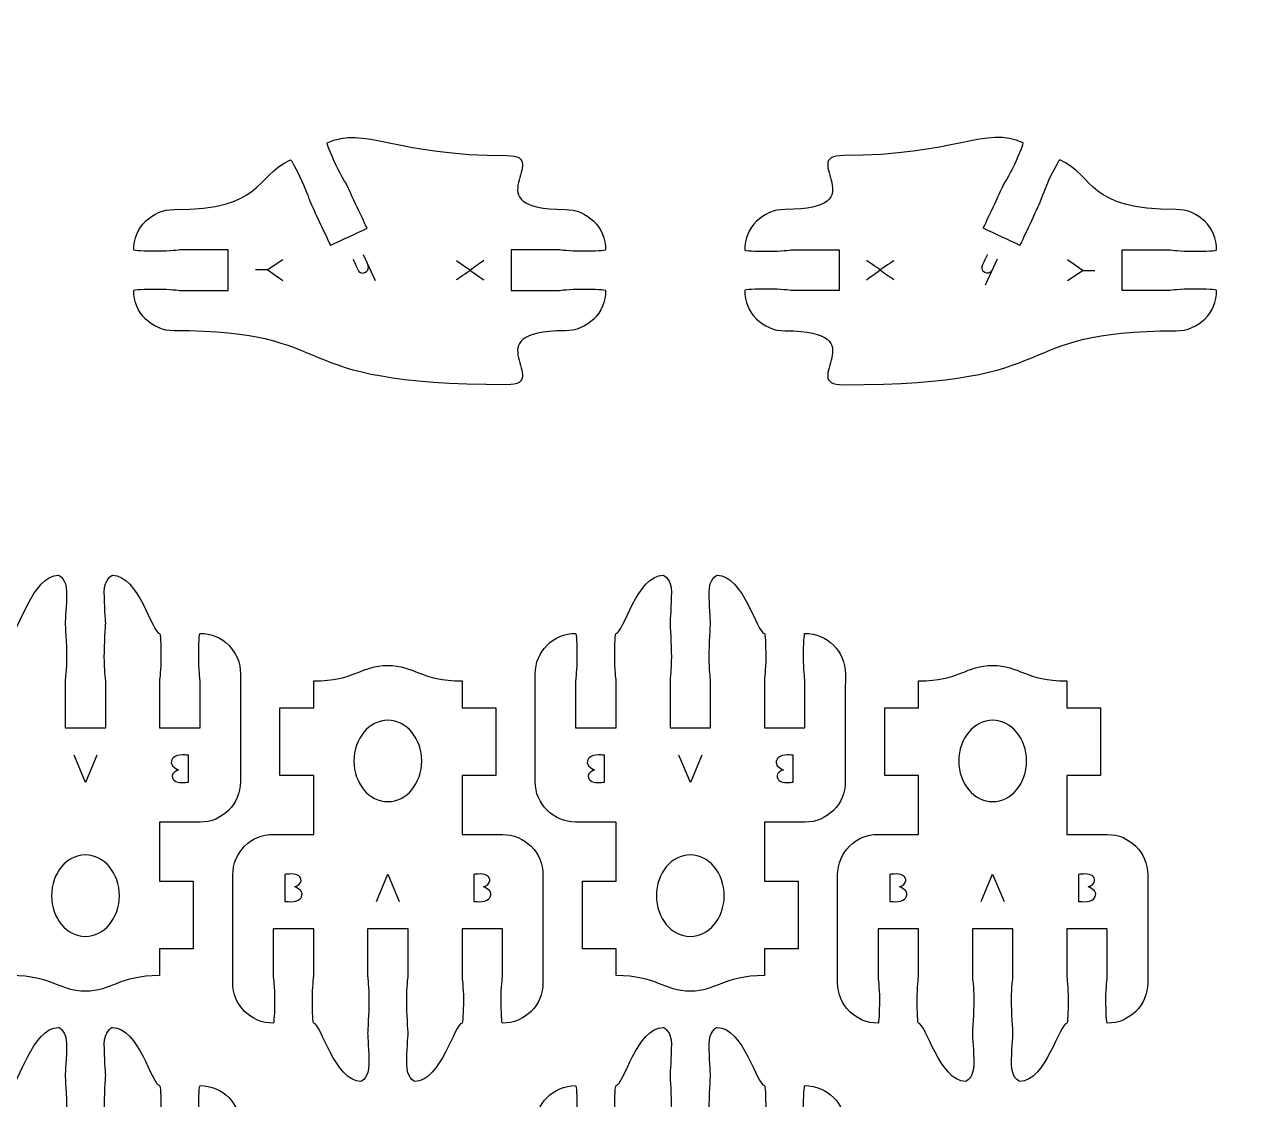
# Model space of a CAD drawing. Extents: x 0 to 300, y 0 to 300.
# Drawn here: x 93.6 to 184.5, y 73.8 to 153.5 of the extents above; entities that cross this region are included whole.
import ezdxf

# ---------------------------------------------------------------- set-up
doc = ezdxf.new("R2010")
doc.units = 0
doc.header["$MEASUREMENT"] = 0
doc.layers.add('DEFAULT', color=7, linetype='CONTINUOUS')

msp = doc.modelspace()

# ---------------------------------------------------------------- linework, layer by layer
at = {"layer": 'DEFAULT', "color": 250}
for points in [[(118.754, 136.482), (119.652, 134.552)], [(111.634, 135.345), (112.798, 136.117)], [(165.788, 136.137), (164.89, 134.207)], [(171.004, 136.117), (172.164, 135.309), (173.025, 135.309)], [(112.798, 134.537), (111.638, 135.345), (110.777, 135.345)], [(172.167, 135.309), (171.004, 134.537)], [(99.016, 99.356), (98.178, 97.335), (97.325, 99.356)], [(143.869, 99.356), (143.031, 97.335), (142.178, 99.356)], [(119.75, 88.508), (120.588, 90.529), (121.441, 88.508)], [(164.603, 88.508), (165.441, 90.529), (166.294, 88.508)]]:
    msp.add_lwpolyline(points, dxfattribs=at)
at = {"layer": 'DEFAULT', "color": 1}
for points, knots in [([(295, 0.1), (198.333, 0.1), (101.667, 0.1), (5, 0.1), (2.25, 0.1), (0, 2.35), (0, 5.1), (0, 101.767), (0, 198.433), (0, 295.1), (0, 297.85), (2.25, 300.1), (5, 300.1), (101.667, 300.1), (198.333, 300.1), (295, 300.1), (297.75, 300.1), (300, 297.85), (300, 295.1), (300, 198.433), (300, 101.767), (300, 5.1), (300, 2.35), (297.75, 0.1), (295, 0.1)], [0, 0, 0, 0, 822.047, 822.047, 822.047, 823.047, 823.047, 823.047, 1645.094, 1645.094, 1645.094, 1646.094, 1646.094, 1646.094, 2468.141, 2468.141, 2468.141, 2469.141, 2469.141, 2469.141, 3291.188, 3291.188, 3291.188, 3292.188, 3292.188, 3292.188, 3292.188]), ([(103.496, 133.927), (102.526, 133.927), (101.746, 133.881), (101.746, 133.825), (101.746, 132.167), (103.087, 130.826), (104.745, 130.826), (117.586, 130.826), (112.227, 126.829), (129.425, 126.829), (132.897, 126.829), (126.801, 130.826), (133.743, 130.826), (135.401, 130.826), (136.742, 132.167), (136.742, 133.825), (136.742, 133.881), (135.959, 133.927), (134.992, 133.927), (134.026, 133.927), (133.419, 133.825), (133.242, 133.825), (132.076, 133.825), (130.909, 133.825), (129.743, 133.825), (129.743, 134.825), (129.743, 135.826), (129.743, 136.827), (130.909, 136.827), (132.076, 136.827), (133.242, 136.827), (133.419, 136.827), (134.026, 136.725), (134.992, 136.725), (135.959, 136.725), (136.742, 136.77), (136.742, 136.827), (136.742, 138.485), (135.401, 139.826), (133.743, 139.826), (126.801, 139.826), (132.897, 143.822), (129.425, 143.822), (121.174, 143.822), (118.81, 146.045), (116.09, 144.779), (116.041, 144.754), (116.334, 144.027), (116.739, 143.149), (117.149, 142.274), (117.498, 141.762), (117.572, 141.607), (117.942, 140.813), (119.05, 138.432), (119.05, 138.432), (118.144, 138.01), (117.237, 137.588), (116.33, 137.166), (116.33, 137.166), (115.223, 139.543), (114.852, 140.337), (114.778, 140.496), (114.612, 141.088), (114.203, 141.967), (113.794, 142.842), (113.423, 143.533), (113.374, 143.509), (110.654, 142.242), (111.423, 139.826), (104.745, 139.826), (103.087, 139.826), (101.743, 138.485), (101.746, 136.827), (101.746, 136.77), (102.526, 136.725), (103.496, 136.725), (104.463, 136.725), (105.07, 136.827), (105.246, 136.827), (106.412, 136.827), (107.579, 136.827), (108.746, 136.827), (108.746, 135.826), (108.746, 134.825), (108.746, 133.825), (107.579, 133.825), (106.412, 133.825), (105.246, 133.825), (105.07, 133.825), (104.463, 133.927), (103.496, 133.927)], [1, 1, 1, 1, 2, 2, 2, 3, 3, 3, 4, 4, 4, 5, 5, 5, 6, 6, 6, 7, 7, 7, 8, 8, 8, 17.92, 17.92, 17.92, 26.43, 26.43, 26.43, 36.35, 36.35, 36.35, 37.35, 37.35, 37.35, 38.35, 38.35, 38.35, 39.35, 39.35, 39.35, 40.35, 40.35, 40.35, 41.35, 41.35, 41.35, 42.35, 42.35, 42.35, 43.35, 43.35, 43.35, 44.35, 44.35, 44.35, 52.854834, 52.854834, 52.854834, 53.854834, 53.854834, 53.854834, 54.854834, 54.854834, 54.854834, 55.854834, 55.854834, 55.854834, 56.854834, 56.854834, 56.854834, 57.854834, 57.854834, 57.854834, 58.854834, 58.854834, 58.854834, 59.854834, 59.854834, 59.854834, 69.774834, 69.774834, 69.774834, 78.284834, 78.284834, 78.284834, 88.204834, 88.204834, 88.204834, 89.204834, 89.204834, 89.204834, 89.204834]), ([(180.306, 133.927), (181.276, 133.927), (182.055, 133.881), (182.055, 133.825), (182.055, 132.167), (180.715, 130.826), (179.057, 130.826), (166.216, 130.826), (171.574, 126.829), (154.376, 126.829), (150.905, 126.829), (157.001, 130.826), (150.058, 130.826), (148.4, 130.826), (147.06, 132.167), (147.06, 133.825), (147.06, 133.881), (147.843, 133.927), (148.81, 133.927), (149.776, 133.927), (150.383, 133.825), (150.559, 133.825), (151.726, 133.825), (152.892, 133.825), (154.059, 133.825), (154.059, 134.825), (154.059, 135.826), (154.059, 136.827), (152.892, 136.827), (151.726, 136.827), (150.559, 136.827), (150.383, 136.827), (149.776, 136.725), (148.81, 136.725), (147.843, 136.725), (147.06, 136.77), (147.06, 136.827), (147.06, 138.485), (148.4, 139.826), (150.058, 139.826), (157.001, 139.826), (150.905, 143.822), (154.376, 143.822), (162.628, 143.822), (164.992, 146.045), (167.711, 144.779), (167.761, 144.754), (167.468, 144.027), (167.062, 143.149), (166.653, 142.274), (166.304, 141.762), (166.23, 141.607), (165.859, 140.813), (164.752, 138.432), (164.752, 138.432), (165.658, 138.01), (166.565, 137.588), (167.472, 137.166), (167.472, 137.166), (168.579, 139.543), (168.95, 140.337), (169.024, 140.496), (169.19, 141.088), (169.599, 141.967), (170.008, 142.842), (170.378, 143.533), (170.428, 143.509), (173.148, 142.242), (172.379, 139.826), (179.057, 139.826), (180.715, 139.826), (182.059, 138.485), (182.055, 136.827), (182.055, 136.77), (181.276, 136.725), (180.306, 136.725), (179.339, 136.725), (178.732, 136.827), (178.556, 136.827), (177.389, 136.827), (176.223, 136.827), (175.056, 136.827), (175.056, 135.826), (175.056, 134.825), (175.056, 133.825), (176.223, 133.825), (177.389, 133.825), (178.556, 133.825), (178.732, 133.825), (179.339, 133.927), (180.306, 133.927)], [1, 1, 1, 1, 2, 2, 2, 3, 3, 3, 4, 4, 4, 5, 5, 5, 6, 6, 6, 7, 7, 7, 8, 8, 8, 17.92, 17.92, 17.92, 26.43, 26.43, 26.43, 36.35, 36.35, 36.35, 37.35, 37.35, 37.35, 38.35, 38.35, 38.35, 39.35, 39.35, 39.35, 40.35, 40.35, 40.35, 41.35, 41.35, 41.35, 42.35, 42.35, 42.35, 43.35, 43.35, 43.35, 44.35, 44.35, 44.35, 52.854834, 52.854834, 52.854834, 53.854834, 53.854834, 53.854834, 54.854834, 54.854834, 54.854834, 55.854834, 55.854834, 55.854834, 56.854834, 56.854834, 56.854834, 57.854834, 57.854834, 57.854834, 58.854834, 58.854834, 58.854834, 59.854834, 59.854834, 59.854834, 69.774834, 69.774834, 69.774834, 78.284834, 78.284834, 78.284834, 88.204834, 88.204834, 88.204834, 89.204834, 89.204834, 89.204834, 89.204834]), ([(106.668, 108.387), (106.615, 108.387), (106.569, 107.603), (106.569, 106.637), (106.569, 105.67), (106.668, 105.063), (106.668, 104.887), (106.668, 103.72), (106.668, 102.554), (106.668, 101.387), (105.668, 101.387), (104.669, 101.387), (103.669, 101.387), (103.669, 102.554), (103.669, 103.72), (103.669, 104.887), (103.669, 105.063), (103.768, 105.67), (103.768, 106.637), (103.768, 107.603), (103.726, 108.387), (103.669, 108.387), (103.126, 108.387), (102.103, 112.701), (100.166, 112.701), (100.11, 112.701), (99.57, 112.415), (99.57, 111.449), (99.57, 110.482), (99.669, 109.387), (99.669, 109.137), (99.669, 108.992), (99.57, 107.603), (99.57, 106.637), (99.57, 105.67), (99.669, 105.06), (99.669, 104.887), (99.669, 103.72), (99.669, 102.554), (99.669, 101.387), (98.669, 101.387), (97.67, 101.387), (96.67, 101.387), (96.67, 102.554), (96.67, 103.72), (96.67, 104.887), (96.67, 105.06), (96.769, 105.67), (96.769, 106.637), (96.769, 107.603), (96.67, 108.992), (96.67, 109.137), (96.67, 109.387), (96.769, 110.482), (96.769, 111.449), (96.769, 112.415), (96.225, 112.701), (96.169, 112.701), (94.232, 112.701), (93.209, 108.387), (92.669, 108.387), (92.613, 108.387), (92.567, 107.603), (92.567, 106.637), (92.567, 105.67), (92.669, 105.063), (92.669, 104.887), (92.669, 103.72), (92.669, 102.554), (92.669, 101.387), (91.669, 101.387), (90.668, 101.387), (89.668, 101.387), (89.668, 102.554), (89.668, 103.72), (89.668, 104.887), (89.668, 105.063), (89.77, 105.67), (89.77, 106.637), (89.77, 107.603), (89.724, 108.387), (89.668, 108.387), (88.01, 108.387), (86.669, 107.046), (86.669, 105.388), (86.669, 102.721), (86.669, 100.054), (86.669, 97.387), (86.669, 95.729), (88.01, 94.389), (89.668, 94.389), (90.668, 94.389), (91.669, 94.389), (92.669, 94.389), (92.669, 92.927), (92.669, 91.465), (92.669, 90.004), (91.837, 90.005), (91.004, 90.006), (90.172, 90.007), (90.172, 88.34), (90.172, 86.672), (90.172, 85.005), (91.004, 85.005), (91.837, 85.005), (92.669, 85.005), (92.669, 84.338), (92.669, 83.671), (92.669, 83.005), (95.71, 83.005), (96.197, 81.851), (98.169, 81.851), (100.141, 81.851), (100.628, 83.005), (103.669, 83.005), (103.669, 83.671), (103.669, 84.338), (103.669, 85.005), (104.503, 85.005), (105.337, 85.005), (106.17, 85.005), (106.17, 86.671), (106.17, 88.337), (106.17, 90.004), (105.335, 90.005), (104.5, 90.006), (103.666, 90.007), (103.667, 91.466), (103.668, 92.926), (103.669, 94.385), (104.669, 94.385), (105.668, 94.385), (106.668, 94.385), (108.326, 94.385), (109.666, 95.729), (109.666, 97.387), (109.667, 100.054), (109.669, 102.721), (109.67, 105.388), (109.67, 107.046), (108.326, 108.387), (106.668, 108.387)], [1, 1, 1, 1, 2, 2, 2, 3, 3, 3, 12.92, 12.92, 12.92, 21.42, 21.42, 21.42, 31.34, 31.34, 31.34, 32.34, 32.34, 32.34, 33.34, 33.34, 33.34, 34.34, 34.34, 34.34, 35.34, 35.34, 35.34, 36.34, 36.34, 36.34, 37.34, 37.34, 37.34, 38.34, 38.34, 38.34, 48.26, 48.26, 48.26, 56.76, 56.76, 56.76, 66.68, 66.68, 66.68, 67.68, 67.68, 67.68, 68.68, 68.68, 68.68, 69.68, 69.68, 69.68, 70.68, 70.68, 70.68, 71.68, 71.68, 71.68, 72.68, 72.68, 72.68, 73.68, 73.68, 73.68, 83.6, 83.6, 83.6, 92.109, 92.109, 92.109, 102.029, 102.029, 102.029, 103.029, 103.029, 103.029, 104.029, 104.029, 104.029, 105.029, 105.029, 105.029, 127.708, 127.708, 127.708, 128.708, 128.708, 128.708, 137.217, 137.217, 137.217, 149.647, 149.647, 149.647, 156.727007, 156.727007, 156.727007, 170.907007, 170.907007, 170.907007, 177.987007, 177.987007, 177.987007, 183.657007, 183.657007, 183.657007, 184.657007, 184.657007, 184.657007, 185.657007, 185.657007, 185.657007, 191.327007, 191.327007, 191.327007, 198.417007, 198.417007, 198.417007, 212.587007, 212.587007, 212.587007, 219.687014, 219.687014, 219.687014, 232.097018, 232.097018, 232.097018, 240.597018, 240.597018, 240.597018, 241.597018, 241.597018, 241.597018, 264.27602, 264.27602, 264.27602, 265.27602, 265.27602, 265.27602, 265.27602]), ([(151.521, 108.387), (151.468, 108.387), (151.422, 107.603), (151.422, 106.637), (151.422, 105.67), (151.521, 105.063), (151.521, 104.887), (151.521, 103.72), (151.521, 102.554), (151.521, 101.387), (150.521, 101.387), (149.522, 101.387), (148.522, 101.387), (148.522, 102.554), (148.522, 103.72), (148.522, 104.887), (148.522, 105.063), (148.621, 105.67), (148.621, 106.637), (148.621, 107.603), (148.579, 108.387), (148.522, 108.387), (147.979, 108.387), (146.956, 112.701), (145.019, 112.701), (144.963, 112.701), (144.423, 112.415), (144.423, 111.449), (144.423, 110.482), (144.522, 109.387), (144.522, 109.137), (144.522, 108.992), (144.423, 107.603), (144.423, 106.637), (144.423, 105.67), (144.522, 105.06), (144.522, 104.887), (144.522, 103.72), (144.522, 102.554), (144.522, 101.387), (143.522, 101.387), (142.523, 101.387), (141.523, 101.387), (141.523, 102.554), (141.523, 103.72), (141.523, 104.887), (141.523, 105.06), (141.622, 105.67), (141.622, 106.637), (141.622, 107.603), (141.523, 108.992), (141.523, 109.137), (141.523, 109.387), (141.622, 110.482), (141.622, 111.449), (141.622, 112.415), (141.079, 112.701), (141.022, 112.701), (139.085, 112.701), (138.062, 108.387), (137.523, 108.387), (137.466, 108.387), (137.42, 107.603), (137.42, 106.637), (137.42, 105.67), (137.523, 105.063), (137.523, 104.887), (137.523, 103.72), (137.523, 102.554), (137.523, 101.387), (136.522, 101.387), (135.521, 101.387), (134.521, 101.387), (134.521, 102.554), (134.521, 103.72), (134.521, 104.887), (134.521, 105.063), (134.623, 105.67), (134.623, 106.637), (134.623, 107.603), (134.577, 108.387), (134.521, 108.387), (132.863, 108.387), (131.522, 107.046), (131.522, 105.388), (131.522, 102.721), (131.522, 100.054), (131.522, 97.387), (131.522, 95.729), (132.863, 94.389), (134.521, 94.389), (135.521, 94.389), (136.522, 94.389), (137.523, 94.389), (137.523, 92.927), (137.523, 91.465), (137.523, 90.004), (136.69, 90.005), (135.857, 90.006), (135.025, 90.007), (135.025, 88.34), (135.025, 86.672), (135.025, 85.005), (135.857, 85.005), (136.69, 85.005), (137.523, 85.005), (137.523, 84.338), (137.523, 83.671), (137.523, 83.005), (140.564, 83.005), (141.05, 81.851), (143.022, 81.851), (144.994, 81.851), (145.481, 83.005), (148.522, 83.005), (148.522, 83.671), (148.522, 84.338), (148.522, 85.005), (149.356, 85.005), (150.19, 85.005), (151.023, 85.005), (151.023, 86.671), (151.023, 88.337), (151.023, 90.004), (150.188, 90.005), (149.354, 90.006), (148.519, 90.007), (148.52, 91.466), (148.521, 92.926), (148.522, 94.385), (149.522, 94.385), (150.521, 94.385), (151.521, 94.385), (153.179, 94.385), (154.519, 95.729), (154.519, 97.387), (154.521, 100.054), (154.522, 102.721), (154.523, 105.388), (154.523, 107.046), (153.179, 108.387), (151.521, 108.387)], [1, 1, 1, 1, 2, 2, 2, 3, 3, 3, 12.92, 12.92, 12.92, 21.42, 21.42, 21.42, 31.34, 31.34, 31.34, 32.34, 32.34, 32.34, 33.34, 33.34, 33.34, 34.34, 34.34, 34.34, 35.34, 35.34, 35.34, 36.34, 36.34, 36.34, 37.34, 37.34, 37.34, 38.34, 38.34, 38.34, 48.26, 48.26, 48.26, 56.76, 56.76, 56.76, 66.68, 66.68, 66.68, 67.68, 67.68, 67.68, 68.68, 68.68, 68.68, 69.68, 69.68, 69.68, 70.68, 70.68, 70.68, 71.68, 71.68, 71.68, 72.68, 72.68, 72.68, 73.68, 73.68, 73.68, 83.6, 83.6, 83.6, 92.109, 92.109, 92.109, 102.029, 102.029, 102.029, 103.029, 103.029, 103.029, 104.029, 104.029, 104.029, 105.029, 105.029, 105.029, 127.708, 127.708, 127.708, 128.708, 128.708, 128.708, 137.217, 137.217, 137.217, 149.647, 149.647, 149.647, 156.727007, 156.727007, 156.727007, 170.907007, 170.907007, 170.907007, 177.987007, 177.987007, 177.987007, 183.657007, 183.657007, 183.657007, 184.657007, 184.657007, 184.657007, 185.657007, 185.657007, 185.657007, 191.327007, 191.327007, 191.327007, 198.417007, 198.417007, 198.417007, 212.587007, 212.587007, 212.587007, 219.687014, 219.687014, 219.687014, 232.097018, 232.097018, 232.097018, 240.597018, 240.597018, 240.597018, 241.597018, 241.597018, 241.597018, 264.27602, 264.27602, 264.27602, 265.27602, 265.27602, 265.27602, 265.27602]), ([(112.098, 79.478), (112.15, 79.478), (112.196, 80.261), (112.196, 81.227), (112.196, 82.194), (112.098, 82.801), (112.098, 82.977), (112.098, 84.144), (112.098, 85.31), (112.098, 86.477), (113.097, 86.477), (114.097, 86.477), (115.096, 86.477), (115.096, 85.31), (115.096, 84.144), (115.096, 82.977), (115.096, 82.801), (114.997, 82.194), (114.997, 81.227), (114.997, 80.261), (115.04, 79.478), (115.096, 79.478), (115.639, 79.478), (116.662, 75.163), (118.599, 75.163), (118.656, 75.163), (119.195, 75.449), (119.195, 76.415), (119.195, 77.382), (119.097, 78.477), (119.097, 78.728), (119.097, 78.872), (119.195, 80.261), (119.195, 81.227), (119.195, 82.194), (119.097, 82.804), (119.097, 82.977), (119.097, 84.144), (119.097, 85.31), (119.097, 86.477), (120.096, 86.477), (121.096, 86.477), (122.095, 86.477), (122.095, 85.31), (122.095, 84.144), (122.095, 82.977), (122.095, 82.804), (121.996, 82.194), (121.996, 81.227), (121.996, 80.261), (122.095, 78.872), (122.095, 78.728), (122.095, 78.477), (121.996, 77.382), (121.996, 76.415), (121.996, 75.449), (122.54, 75.163), (122.596, 75.163), (124.533, 75.163), (125.556, 79.478), (126.096, 79.478), (126.152, 79.478), (126.198, 80.261), (126.198, 81.227), (126.198, 82.194), (126.096, 82.801), (126.096, 82.977), (126.096, 84.144), (126.096, 85.31), (126.096, 86.477), (127.096, 86.477), (128.097, 86.477), (129.098, 86.477), (129.098, 85.31), (129.098, 84.144), (129.098, 82.977), (129.098, 82.801), (128.995, 82.194), (128.995, 81.227), (128.995, 80.261), (129.041, 79.478), (129.098, 79.478), (130.756, 79.478), (132.096, 80.818), (132.096, 82.476), (132.096, 85.143), (132.096, 87.81), (132.096, 90.477), (132.096, 92.135), (130.756, 93.475), (129.098, 93.475), (128.097, 93.475), (127.096, 93.475), (126.096, 93.475), (126.096, 94.937), (126.096, 96.399), (126.096, 97.86), (126.928, 97.859), (127.761, 97.858), (128.593, 97.857), (128.593, 99.524), (128.593, 101.192), (128.593, 102.859), (127.761, 102.859), (126.928, 102.859), (126.096, 102.859), (126.096, 103.526), (126.096, 104.193), (126.096, 104.86), (123.055, 104.86), (122.568, 106.013), (120.596, 106.013), (118.624, 106.013), (118.137, 104.86), (115.096, 104.86), (115.096, 104.193), (115.096, 103.526), (115.096, 102.859), (114.262, 102.859), (113.429, 102.859), (112.595, 102.859), (112.595, 101.193), (112.595, 99.527), (112.595, 97.86), (113.43, 97.859), (114.265, 97.858), (115.1, 97.857), (115.099, 96.398), (115.097, 94.938), (115.096, 93.479), (114.097, 93.479), (113.097, 93.479), (112.098, 93.479), (110.439, 93.479), (109.099, 92.135), (109.099, 90.477), (109.098, 87.81), (109.097, 85.143), (109.095, 82.476), (109.095, 80.818), (110.439, 79.478), (112.098, 79.478)], [1, 1, 1, 1, 2, 2, 2, 3, 3, 3, 12.92, 12.92, 12.92, 21.42, 21.42, 21.42, 31.34, 31.34, 31.34, 32.34, 32.34, 32.34, 33.34, 33.34, 33.34, 34.34, 34.34, 34.34, 35.34, 35.34, 35.34, 36.34, 36.34, 36.34, 37.34, 37.34, 37.34, 38.34, 38.34, 38.34, 48.26, 48.26, 48.26, 56.76, 56.76, 56.76, 66.68, 66.68, 66.68, 67.68, 67.68, 67.68, 68.68, 68.68, 68.68, 69.68, 69.68, 69.68, 70.68, 70.68, 70.68, 71.68, 71.68, 71.68, 72.68, 72.68, 72.68, 73.68, 73.68, 73.68, 83.6, 83.6, 83.6, 92.109, 92.109, 92.109, 102.029, 102.029, 102.029, 103.029, 103.029, 103.029, 104.029, 104.029, 104.029, 105.029, 105.029, 105.029, 127.708, 127.708, 127.708, 128.708, 128.708, 128.708, 137.217, 137.217, 137.217, 149.647, 149.647, 149.647, 156.727007, 156.727007, 156.727007, 170.907007, 170.907007, 170.907007, 177.987007, 177.987007, 177.987007, 183.657007, 183.657007, 183.657007, 184.657007, 184.657007, 184.657007, 185.657007, 185.657007, 185.657007, 191.327007, 191.327007, 191.327007, 198.417007, 198.417007, 198.417007, 212.587007, 212.587007, 212.587007, 219.687014, 219.687014, 219.687014, 232.097018, 232.097018, 232.097018, 240.597018, 240.597018, 240.597018, 241.597018, 241.597018, 241.597018, 264.27602, 264.27602, 264.27602, 265.27602, 265.27602, 265.27602, 265.27602]), ([(156.951, 79.478), (157.004, 79.478), (157.049, 80.261), (157.049, 81.227), (157.049, 82.194), (156.951, 82.801), (156.951, 82.977), (156.951, 84.144), (156.951, 85.31), (156.951, 86.477), (157.95, 86.477), (158.95, 86.477), (159.949, 86.477), (159.949, 85.31), (159.949, 84.144), (159.949, 82.977), (159.949, 82.801), (159.85, 82.194), (159.85, 81.227), (159.85, 80.261), (159.893, 79.478), (159.949, 79.478), (160.493, 79.478), (161.516, 75.163), (163.452, 75.163), (163.509, 75.163), (164.049, 75.449), (164.049, 76.415), (164.049, 77.382), (163.95, 78.477), (163.95, 78.728), (163.95, 78.872), (164.049, 80.261), (164.049, 81.227), (164.049, 82.194), (163.95, 82.804), (163.95, 82.977), (163.95, 84.144), (163.95, 85.31), (163.95, 86.477), (164.949, 86.477), (165.949, 86.477), (166.948, 86.477), (166.948, 85.31), (166.948, 84.144), (166.948, 82.977), (166.948, 82.804), (166.85, 82.194), (166.85, 81.227), (166.85, 80.261), (166.948, 78.872), (166.948, 78.728), (166.948, 78.477), (166.85, 77.382), (166.85, 76.415), (166.85, 75.449), (167.393, 75.163), (167.449, 75.163), (169.386, 75.163), (170.409, 79.478), (170.949, 79.478), (171.005, 79.478), (171.051, 80.261), (171.051, 81.227), (171.051, 82.194), (170.949, 82.801), (170.949, 82.977), (170.949, 84.144), (170.949, 85.31), (170.949, 86.477), (171.949, 86.477), (172.95, 86.477), (173.951, 86.477), (173.951, 85.31), (173.951, 84.144), (173.951, 82.977), (173.951, 82.801), (173.848, 82.194), (173.848, 81.227), (173.848, 80.261), (173.895, 79.478), (173.951, 79.478), (175.609, 79.478), (176.949, 80.818), (176.949, 82.476), (176.949, 85.143), (176.949, 87.81), (176.949, 90.477), (176.949, 92.135), (175.609, 93.475), (173.951, 93.475), (172.95, 93.475), (171.949, 93.475), (170.949, 93.475), (170.949, 94.937), (170.949, 96.399), (170.949, 97.86), (171.781, 97.859), (172.614, 97.858), (173.447, 97.857), (173.447, 99.524), (173.447, 101.192), (173.447, 102.859), (172.614, 102.859), (171.781, 102.859), (170.949, 102.859), (170.949, 103.526), (170.949, 104.193), (170.949, 104.86), (167.908, 104.86), (167.421, 106.013), (165.449, 106.013), (163.477, 106.013), (162.99, 104.86), (159.949, 104.86), (159.949, 104.193), (159.949, 103.526), (159.949, 102.859), (159.116, 102.859), (158.282, 102.859), (157.448, 102.859), (157.448, 101.193), (157.448, 99.527), (157.448, 97.86), (158.283, 97.859), (159.118, 97.858), (159.953, 97.857), (159.952, 96.398), (159.95, 94.938), (159.949, 93.479), (158.95, 93.479), (157.95, 93.479), (156.951, 93.479), (155.293, 93.479), (153.952, 92.135), (153.952, 90.477), (153.951, 87.81), (153.95, 85.143), (153.948, 82.476), (153.948, 80.818), (155.293, 79.478), (156.951, 79.478)], [1, 1, 1, 1, 2, 2, 2, 3, 3, 3, 12.92, 12.92, 12.92, 21.42, 21.42, 21.42, 31.34, 31.34, 31.34, 32.34, 32.34, 32.34, 33.34, 33.34, 33.34, 34.34, 34.34, 34.34, 35.34, 35.34, 35.34, 36.34, 36.34, 36.34, 37.34, 37.34, 37.34, 38.34, 38.34, 38.34, 48.26, 48.26, 48.26, 56.76, 56.76, 56.76, 66.68, 66.68, 66.68, 67.68, 67.68, 67.68, 68.68, 68.68, 68.68, 69.68, 69.68, 69.68, 70.68, 70.68, 70.68, 71.68, 71.68, 71.68, 72.68, 72.68, 72.68, 73.68, 73.68, 73.68, 83.6, 83.6, 83.6, 92.109, 92.109, 92.109, 102.029, 102.029, 102.029, 103.029, 103.029, 103.029, 104.029, 104.029, 104.029, 105.029, 105.029, 105.029, 127.708, 127.708, 127.708, 128.708, 128.708, 128.708, 137.217, 137.217, 137.217, 149.647, 149.647, 149.647, 156.727007, 156.727007, 156.727007, 170.907007, 170.907007, 170.907007, 177.987007, 177.987007, 177.987007, 183.657007, 183.657007, 183.657007, 184.657007, 184.657007, 184.657007, 185.657007, 185.657007, 185.657007, 191.327007, 191.327007, 191.327007, 198.417007, 198.417007, 198.417007, 212.587007, 212.587007, 212.587007, 219.687014, 219.687014, 219.687014, 232.097018, 232.097018, 232.097018, 240.597018, 240.597018, 240.597018, 241.597018, 241.597018, 241.597018, 264.27602, 264.27602, 264.27602, 265.27602, 265.27602, 265.27602, 265.27602]), ([(120.596, 101.949), (121.982, 101.949), (123.108, 100.598), (123.108, 98.929), (123.108, 97.261), (121.982, 95.91), (120.596, 95.91), (119.206, 95.91), (118.081, 97.261), (118.081, 98.929), (118.081, 100.598), (119.206, 101.949), (120.596, 101.949)], [1, 1, 1, 1, 2, 2, 2, 3, 3, 3, 4, 4, 4, 5, 5, 5, 5]), ([(165.449, 101.949), (166.835, 101.949), (167.961, 100.598), (167.961, 98.929), (167.961, 97.261), (166.835, 95.91), (165.449, 95.91), (164.059, 95.91), (162.934, 97.261), (162.934, 98.929), (162.934, 100.598), (164.059, 101.949), (165.449, 101.949)], [1, 1, 1, 1, 2, 2, 2, 3, 3, 3, 4, 4, 4, 5, 5, 5, 5]), ([(98.169, 85.915), (96.783, 85.915), (95.657, 87.266), (95.657, 88.935), (95.657, 90.603), (96.783, 91.954), (98.169, 91.954), (99.559, 91.954), (100.685, 90.603), (100.685, 88.935), (100.685, 87.266), (99.559, 85.915), (98.169, 85.915)], [1, 1, 1, 1, 2, 2, 2, 3, 3, 3, 4, 4, 4, 5, 5, 5, 5]), ([(143.022, 85.915), (141.636, 85.915), (140.511, 87.266), (140.511, 88.935), (140.511, 90.603), (141.636, 91.954), (143.022, 91.954), (144.412, 91.954), (145.538, 90.603), (145.538, 88.935), (145.538, 87.266), (144.412, 85.915), (143.022, 85.915)], [1, 1, 1, 1, 2, 2, 2, 3, 3, 3, 4, 4, 4, 5, 5, 5, 5]), ([(106.668, 74.848), (106.615, 74.848), (106.569, 74.065), (106.569, 73.099), (106.569, 72.132), (106.668, 71.525), (106.668, 71.349), (106.668, 70.182), (106.668, 69.016), (106.668, 67.849), (105.668, 67.849), (104.669, 67.849), (103.669, 67.849), (103.669, 69.016), (103.669, 70.182), (103.669, 71.349), (103.669, 71.525), (103.768, 72.132), (103.768, 73.099), (103.768, 74.065), (103.726, 74.848), (103.669, 74.848), (103.126, 74.848), (102.103, 79.163), (100.166, 79.163), (100.11, 79.163), (99.57, 78.877), (99.57, 77.911), (99.57, 76.944), (99.669, 75.849), (99.669, 75.598), (99.669, 75.454), (99.57, 74.065), (99.57, 73.099), (99.57, 72.132), (99.669, 71.522), (99.669, 71.349), (99.669, 70.182), (99.669, 69.016), (99.669, 67.849), (98.669, 67.849), (97.67, 67.849), (96.67, 67.849), (96.67, 69.016), (96.67, 70.182), (96.67, 71.349), (96.67, 71.522), (96.769, 72.132), (96.769, 73.099), (96.769, 74.065), (96.67, 75.454), (96.67, 75.598), (96.67, 75.849), (96.769, 76.944), (96.769, 77.911), (96.769, 78.877), (96.225, 79.163), (96.169, 79.163), (94.232, 79.163), (93.209, 74.848), (92.669, 74.848), (92.613, 74.848), (92.567, 74.065), (92.567, 73.099), (92.567, 72.132), (92.669, 71.525), (92.669, 71.349), (92.669, 70.182), (92.669, 69.016), (92.669, 67.849), (91.669, 67.849), (90.668, 67.849), (89.668, 67.849), (89.668, 69.016), (89.668, 70.182), (89.668, 71.349), (89.668, 71.525), (89.77, 72.132), (89.77, 73.099), (89.77, 74.065), (89.724, 74.848), (89.668, 74.848), (88.01, 74.848), (86.669, 73.508), (86.669, 71.85), (86.669, 69.183), (86.669, 66.516), (86.669, 63.849), (86.669, 62.191), (88.01, 60.851), (89.668, 60.851), (90.668, 60.851), (91.669, 60.851), (92.669, 60.851), (92.669, 59.389), (92.669, 57.927), (92.669, 56.466), (91.837, 56.467), (91.004, 56.468), (90.172, 56.469), (90.172, 54.802), (90.172, 53.134), (90.172, 51.467), (91.004, 51.467), (91.837, 51.467), (92.669, 51.467), (92.669, 50.8), (92.669, 50.133), (92.669, 49.466), (95.71, 49.466), (96.197, 48.313), (98.169, 48.313), (100.141, 48.313), (100.628, 49.466), (103.669, 49.466), (103.669, 50.133), (103.669, 50.8), (103.669, 51.467), (104.503, 51.467), (105.337, 51.467), (106.17, 51.467), (106.17, 53.133), (106.17, 54.799), (106.17, 56.466), (105.335, 56.467), (104.5, 56.468), (103.666, 56.469), (103.667, 57.928), (103.668, 59.388), (103.669, 60.847), (104.669, 60.847), (105.668, 60.847), (106.668, 60.847), (108.326, 60.847), (109.666, 62.191), (109.666, 63.849), (109.667, 66.516), (109.669, 69.183), (109.67, 71.85), (109.67, 73.508), (108.326, 74.848), (106.668, 74.848)], [1, 1, 1, 1, 2, 2, 2, 3, 3, 3, 12.92, 12.92, 12.92, 21.42, 21.42, 21.42, 31.34, 31.34, 31.34, 32.34, 32.34, 32.34, 33.34, 33.34, 33.34, 34.34, 34.34, 34.34, 35.34, 35.34, 35.34, 36.34, 36.34, 36.34, 37.34, 37.34, 37.34, 38.34, 38.34, 38.34, 48.26, 48.26, 48.26, 56.76, 56.76, 56.76, 66.68, 66.68, 66.68, 67.68, 67.68, 67.68, 68.68, 68.68, 68.68, 69.68, 69.68, 69.68, 70.68, 70.68, 70.68, 71.68, 71.68, 71.68, 72.68, 72.68, 72.68, 73.68, 73.68, 73.68, 83.6, 83.6, 83.6, 92.109, 92.109, 92.109, 102.029, 102.029, 102.029, 103.029, 103.029, 103.029, 104.029, 104.029, 104.029, 105.029, 105.029, 105.029, 127.709, 127.709, 127.709, 128.709, 128.709, 128.709, 137.218, 137.218, 137.218, 149.648, 149.648, 149.648, 156.728007, 156.728007, 156.728007, 170.908007, 170.908007, 170.908007, 177.988007, 177.988007, 177.988007, 183.658007, 183.658007, 183.658007, 184.658007, 184.658007, 184.658007, 185.658007, 185.658007, 185.658007, 191.328007, 191.328007, 191.328007, 198.418007, 198.418007, 198.418007, 212.588007, 212.588007, 212.588007, 219.688014, 219.688014, 219.688014, 232.098018, 232.098018, 232.098018, 240.598018, 240.598018, 240.598018, 241.598018, 241.598018, 241.598018, 264.27802, 264.27802, 264.27802, 265.27802, 265.27802, 265.27802, 265.27802]), ([(151.521, 74.848), (151.468, 74.848), (151.422, 74.065), (151.422, 73.099), (151.422, 72.132), (151.521, 71.525), (151.521, 71.349), (151.521, 70.182), (151.521, 69.016), (151.521, 67.849), (150.521, 67.849), (149.522, 67.849), (148.522, 67.849), (148.522, 69.016), (148.522, 70.182), (148.522, 71.349), (148.522, 71.525), (148.621, 72.132), (148.621, 73.099), (148.621, 74.065), (148.579, 74.848), (148.522, 74.848), (147.979, 74.848), (146.956, 79.163), (145.019, 79.163), (144.963, 79.163), (144.423, 78.877), (144.423, 77.911), (144.423, 76.944), (144.522, 75.849), (144.522, 75.598), (144.522, 75.454), (144.423, 74.065), (144.423, 73.099), (144.423, 72.132), (144.522, 71.522), (144.522, 71.349), (144.522, 70.182), (144.522, 69.016), (144.522, 67.849), (143.522, 67.849), (142.523, 67.849), (141.523, 67.849), (141.523, 69.016), (141.523, 70.182), (141.523, 71.349), (141.523, 71.522), (141.622, 72.132), (141.622, 73.099), (141.622, 74.065), (141.523, 75.454), (141.523, 75.598), (141.523, 75.849), (141.622, 76.944), (141.622, 77.911), (141.622, 78.877), (141.079, 79.163), (141.022, 79.163), (139.085, 79.163), (138.062, 74.848), (137.523, 74.848), (137.466, 74.848), (137.42, 74.065), (137.42, 73.099), (137.42, 72.132), (137.523, 71.525), (137.523, 71.349), (137.523, 70.182), (137.523, 69.016), (137.523, 67.849), (136.522, 67.849), (135.521, 67.849), (134.521, 67.849), (134.521, 69.016), (134.521, 70.182), (134.521, 71.349), (134.521, 71.525), (134.623, 72.132), (134.623, 73.099), (134.623, 74.065), (134.577, 74.848), (134.521, 74.848), (132.863, 74.848), (131.522, 73.508), (131.522, 71.85), (131.522, 69.183), (131.522, 66.516), (131.522, 63.849), (131.522, 62.191), (132.863, 60.851), (134.521, 60.851), (135.521, 60.851), (136.522, 60.851), (137.523, 60.851), (137.523, 59.389), (137.523, 57.927), (137.523, 56.466), (136.69, 56.467), (135.857, 56.468), (135.025, 56.469), (135.025, 54.802), (135.025, 53.134), (135.025, 51.467), (135.857, 51.467), (136.69, 51.467), (137.523, 51.467), (137.523, 50.8), (137.523, 50.133), (137.523, 49.466), (140.564, 49.466), (141.05, 48.313), (143.022, 48.313), (144.994, 48.313), (145.481, 49.466), (148.522, 49.466), (148.522, 50.133), (148.522, 50.8), (148.522, 51.467), (149.356, 51.467), (150.19, 51.467), (151.023, 51.467), (151.023, 53.133), (151.023, 54.799), (151.023, 56.466), (150.188, 56.467), (149.354, 56.468), (148.519, 56.469), (148.52, 57.928), (148.521, 59.388), (148.522, 60.847), (149.522, 60.847), (150.521, 60.847), (151.521, 60.847), (153.179, 60.847), (154.519, 62.191), (154.519, 63.849), (154.521, 66.516), (154.522, 69.183), (154.523, 71.85), (154.523, 73.508), (153.179, 74.848), (151.521, 74.848)], [1, 1, 1, 1, 2, 2, 2, 3, 3, 3, 12.92, 12.92, 12.92, 21.42, 21.42, 21.42, 31.34, 31.34, 31.34, 32.34, 32.34, 32.34, 33.34, 33.34, 33.34, 34.34, 34.34, 34.34, 35.34, 35.34, 35.34, 36.34, 36.34, 36.34, 37.34, 37.34, 37.34, 38.34, 38.34, 38.34, 48.26, 48.26, 48.26, 56.76, 56.76, 56.76, 66.68, 66.68, 66.68, 67.68, 67.68, 67.68, 68.68, 68.68, 68.68, 69.68, 69.68, 69.68, 70.68, 70.68, 70.68, 71.68, 71.68, 71.68, 72.68, 72.68, 72.68, 73.68, 73.68, 73.68, 83.6, 83.6, 83.6, 92.109, 92.109, 92.109, 102.029, 102.029, 102.029, 103.029, 103.029, 103.029, 104.029, 104.029, 104.029, 105.029, 105.029, 105.029, 127.709, 127.709, 127.709, 128.709, 128.709, 128.709, 137.218, 137.218, 137.218, 149.648, 149.648, 149.648, 156.728007, 156.728007, 156.728007, 170.908007, 170.908007, 170.908007, 177.988007, 177.988007, 177.988007, 183.658007, 183.658007, 183.658007, 184.658007, 184.658007, 184.658007, 185.658007, 185.658007, 185.658007, 191.328007, 191.328007, 191.328007, 198.418007, 198.418007, 198.418007, 212.588007, 212.588007, 212.588007, 219.688014, 219.688014, 219.688014, 232.098018, 232.098018, 232.098018, 240.598018, 240.598018, 240.598018, 241.598018, 241.598018, 241.598018, 264.27802, 264.27802, 264.27802, 265.27802, 265.27802, 265.27802, 265.27802])]:
    msp.add_open_spline(points, degree=3, knots=knots, dxfattribs=at)
at = {"layer": 'DEFAULT', "color": 250}
for points, knots in [([(165.048, 136.482), (164.931, 136.23), (164.813, 135.978), (164.696, 135.726), (164.597, 135.514), (164.605, 135.293), (164.865, 135.171), (165.044, 135.088), (165.236, 135.131), (165.346, 135.238), (165.377, 135.263), (165.397, 135.297), (165.419, 135.343)], [0, 0, 0, 0, 2.362662, 2.362662, 2.362662, 3.362662, 3.362662, 3.362662, 4.362662, 4.362662, 4.362662, 5.362662, 5.362662, 5.362662, 5.362662]), ([(118.014, 136.137), (118.131, 135.885), (118.248, 135.633), (118.365, 135.381), (118.464, 135.169), (118.638, 135.032), (118.899, 135.153), (119.078, 135.237), (119.168, 135.411), (119.158, 135.565), (119.158, 135.605), (119.145, 135.642), (119.123, 135.688)], [0, 0, 0, 0, 2.362662, 2.362662, 2.362662, 3.362662, 3.362662, 3.362662, 4.362662, 4.362662, 4.362662, 5.362662, 5.362662, 5.362662, 5.362662]), ([(125.691, 134.64), (125.691, 134.64), (126.578, 135.223), (126.691, 135.315), (126.357, 135.548), (126.024, 135.781), (125.691, 136.014)], [0, 0, 0, 0, 1, 1, 1, 4.45798, 4.45798, 4.45798, 4.45798]), ([(127.711, 136.04), (127.371, 135.798), (127.031, 135.557), (126.691, 135.315), (126.812, 135.222), (127.711, 134.614), (127.711, 134.614)], [0, 0, 0, 0, 3.548245, 3.548245, 3.548245, 4.548245, 4.548245, 4.548245, 4.548245]), ([(156.09, 134.614), (156.431, 134.856), (156.771, 135.097), (157.111, 135.338), (156.99, 135.431), (156.09, 136.039), (156.09, 136.039)], [0, 0, 0, 0, 3.548245, 3.548245, 3.548245, 4.548245, 4.548245, 4.548245, 4.548245]), ([(158.111, 136.014), (158.111, 136.014), (157.224, 135.431), (157.111, 135.339), (157.444, 135.106), (157.778, 134.873), (158.111, 134.64)], [0, 0, 0, 0, 1, 1, 1, 4.45798, 4.45798, 4.45798, 4.45798]), ([(105.806, 97.361), (105.692, 97.337), (105.512, 97.319), (105.33, 97.319), (105.069, 97.319), (104.901, 97.364), (104.775, 97.466), (104.67, 97.544), (104.607, 97.663), (104.607, 97.823), (104.607, 98.017), (104.864, 98.188), (105.077, 98.266), (105.077, 98.266), (104.532, 98.479), (104.532, 98.779), (104.532, 98.953), (104.601, 99.085), (104.703, 99.184), (104.844, 99.313), (105.072, 99.373), (105.402, 99.373), (105.581, 99.373), (105.719, 99.361), (105.806, 99.349), (105.806, 98.686), (105.806, 98.023), (105.806, 97.361)], [5.635, 5.635, 5.635, 5.635, 6.635, 6.635, 6.635, 7.635, 7.635, 7.635, 8.635, 8.635, 8.635, 9.635, 9.635, 9.635, 10.635, 10.635, 10.635, 11.635, 11.635, 11.635, 12.635, 12.635, 12.635, 13.635, 13.635, 13.635, 19.27, 19.27, 19.27, 19.27]), ([(136.658, 97.361), (136.544, 97.337), (136.364, 97.319), (136.181, 97.319), (135.92, 97.319), (135.752, 97.364), (135.626, 97.466), (135.521, 97.544), (135.459, 97.663), (135.459, 97.823), (135.459, 98.017), (135.715, 98.188), (135.928, 98.266), (135.928, 98.266), (135.384, 98.479), (135.384, 98.779), (135.384, 98.953), (135.453, 99.085), (135.555, 99.184), (135.695, 99.313), (135.923, 99.373), (136.253, 99.373), (136.433, 99.373), (136.571, 99.361), (136.658, 99.349), (136.658, 98.686), (136.658, 98.023), (136.658, 97.361)], [5.635, 5.635, 5.635, 5.635, 6.635, 6.635, 6.635, 7.635, 7.635, 7.635, 8.635, 8.635, 8.635, 9.635, 9.635, 9.635, 10.635, 10.635, 10.635, 11.635, 11.635, 11.635, 12.635, 12.635, 12.635, 13.635, 13.635, 13.635, 19.27, 19.27, 19.27, 19.27]), ([(150.659, 97.361), (150.545, 97.337), (150.365, 97.319), (150.183, 97.319), (149.922, 97.319), (149.754, 97.364), (149.628, 97.466), (149.523, 97.544), (149.46, 97.663), (149.46, 97.823), (149.46, 98.017), (149.717, 98.188), (149.93, 98.266), (149.93, 98.266), (149.385, 98.479), (149.385, 98.779), (149.385, 98.953), (149.454, 99.085), (149.556, 99.184), (149.697, 99.313), (149.925, 99.373), (150.255, 99.373), (150.435, 99.373), (150.573, 99.361), (150.659, 99.349), (150.659, 98.686), (150.659, 98.023), (150.659, 97.361)], [5.635, 5.635, 5.635, 5.635, 6.635, 6.635, 6.635, 7.635, 7.635, 7.635, 8.635, 8.635, 8.635, 9.635, 9.635, 9.635, 10.635, 10.635, 10.635, 11.635, 11.635, 11.635, 12.635, 12.635, 12.635, 13.635, 13.635, 13.635, 19.27, 19.27, 19.27, 19.27]), ([(112.959, 90.503), (113.073, 90.527), (113.253, 90.545), (113.436, 90.545), (113.697, 90.545), (113.865, 90.5), (113.991, 90.398), (114.095, 90.32), (114.158, 90.201), (114.158, 90.041), (114.158, 89.847), (113.902, 89.676), (113.689, 89.598), (113.689, 89.598), (114.233, 89.385), (114.233, 89.085), (114.233, 88.911), (114.164, 88.779), (114.062, 88.68), (113.921, 88.551), (113.694, 88.491), (113.364, 88.491), (113.184, 88.491), (113.046, 88.503), (112.959, 88.515), (112.959, 89.178), (112.959, 89.841), (112.959, 90.503)], [5.635, 5.635, 5.635, 5.635, 6.635, 6.635, 6.635, 7.635, 7.635, 7.635, 8.635, 8.635, 8.635, 9.635, 9.635, 9.635, 10.635, 10.635, 10.635, 11.635, 11.635, 11.635, 12.635, 12.635, 12.635, 13.635, 13.635, 13.635, 19.27, 19.27, 19.27, 19.27]), ([(126.961, 90.503), (127.075, 90.527), (127.254, 90.545), (127.437, 90.545), (127.698, 90.545), (127.866, 90.5), (127.992, 90.398), (128.097, 90.32), (128.16, 90.201), (128.16, 90.041), (128.16, 89.847), (127.903, 89.676), (127.69, 89.598), (127.69, 89.598), (128.235, 89.385), (128.235, 89.085), (128.235, 88.911), (128.166, 88.779), (128.064, 88.68), (127.923, 88.551), (127.695, 88.491), (127.365, 88.491), (127.185, 88.491), (127.047, 88.503), (126.961, 88.515), (126.961, 89.178), (126.961, 89.841), (126.961, 90.503)], [5.635, 5.635, 5.635, 5.635, 6.635, 6.635, 6.635, 7.635, 7.635, 7.635, 8.635, 8.635, 8.635, 9.635, 9.635, 9.635, 10.635, 10.635, 10.635, 11.635, 11.635, 11.635, 12.635, 12.635, 12.635, 13.635, 13.635, 13.635, 19.27, 19.27, 19.27, 19.27]), ([(157.812, 90.503), (157.926, 90.527), (158.106, 90.545), (158.289, 90.545), (158.55, 90.545), (158.718, 90.5), (158.844, 90.398), (158.948, 90.32), (159.011, 90.201), (159.011, 90.041), (159.011, 89.847), (158.755, 89.676), (158.542, 89.598), (158.542, 89.598), (159.086, 89.385), (159.086, 89.085), (159.086, 88.911), (159.017, 88.779), (158.915, 88.68), (158.774, 88.551), (158.547, 88.491), (158.217, 88.491), (158.037, 88.491), (157.899, 88.503), (157.812, 88.515), (157.812, 89.178), (157.812, 89.841), (157.812, 90.503)], [5.635, 5.635, 5.635, 5.635, 6.635, 6.635, 6.635, 7.635, 7.635, 7.635, 8.635, 8.635, 8.635, 9.635, 9.635, 9.635, 10.635, 10.635, 10.635, 11.635, 11.635, 11.635, 12.635, 12.635, 12.635, 13.635, 13.635, 13.635, 19.27, 19.27, 19.27, 19.27]), ([(171.814, 90.503), (171.928, 90.527), (172.108, 90.545), (172.29, 90.545), (172.551, 90.545), (172.719, 90.5), (172.845, 90.398), (172.95, 90.32), (173.013, 90.201), (173.013, 90.041), (173.013, 89.847), (172.756, 89.676), (172.543, 89.598), (172.543, 89.598), (173.088, 89.385), (173.088, 89.085), (173.088, 88.911), (173.019, 88.779), (172.917, 88.68), (172.776, 88.551), (172.548, 88.491), (172.218, 88.491), (172.038, 88.491), (171.901, 88.503), (171.814, 88.515), (171.814, 89.178), (171.814, 89.841), (171.814, 90.503)], [5.635, 5.635, 5.635, 5.635, 6.635, 6.635, 6.635, 7.635, 7.635, 7.635, 8.635, 8.635, 8.635, 9.635, 9.635, 9.635, 10.635, 10.635, 10.635, 11.635, 11.635, 11.635, 12.635, 12.635, 12.635, 13.635, 13.635, 13.635, 19.27, 19.27, 19.27, 19.27])]:
    msp.add_open_spline(points, degree=3, knots=knots, dxfattribs=at)

doc.saveas('drawing.dxf')
